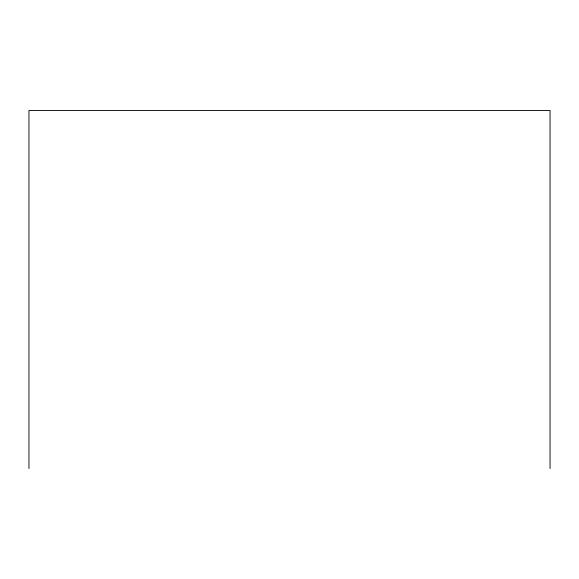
<?xml version="1.0" encoding="UTF-8"?>
<svg xmlns="http://www.w3.org/2000/svg" width="579" height="579" viewBox="0 0 579 579"><rect width="100%" height="100%" fill="white"/><g stroke="black" fill="none" stroke-linecap="round" stroke-linejoin="round"><path stroke-width="0.87" d="M550.05 468.52L550.05 110.48L28.95 110.48L28.95 468.52"/></g></svg>
